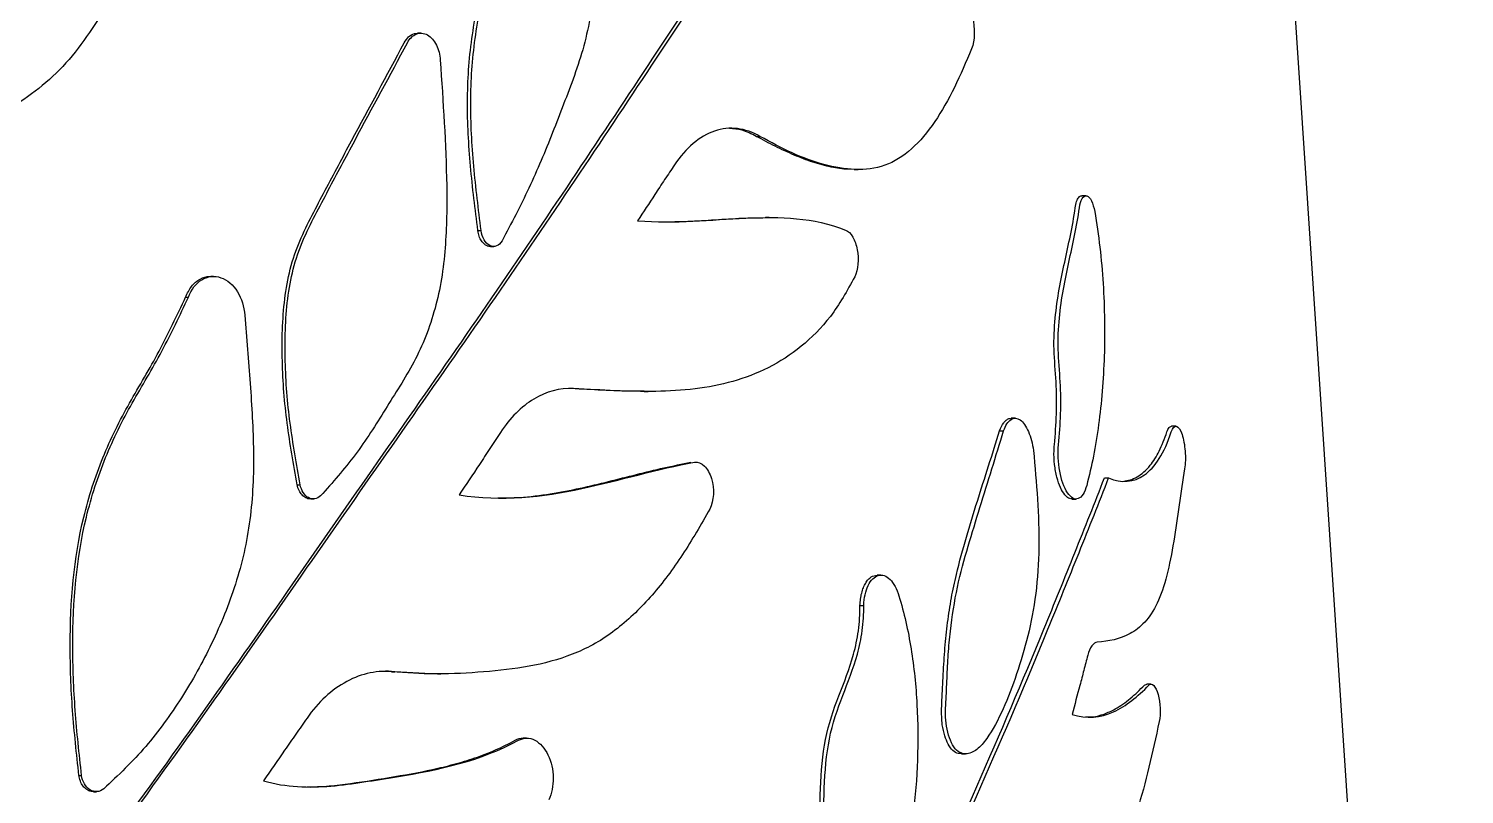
# Model space of a CAD drawing. Header units: millimetres. Extents: x 10 to 459, y 8 to 584.
# Drawn here: x 107.46 to 123.25, y 352.82 to 361.23 of the extents above; entities that cross this region are included whole.
import ezdxf

# ---------------------------------------------------------------- set-up
doc = ezdxf.new("R2010")
doc.units = ezdxf.units.MM
doc.layers.add('OUTLINE', color=7, linetype='Continuous', lineweight=25)

msp = doc.modelspace()

# ---------------------------------------------------------------- linework, layer by layer
at = {"layer": 'OUTLINE'}
for p, q in [((123.247, 333.46), (121.191, 364.361)), ((111.775, 361.182), (111.739, 361.182)), ((115.462, 360.048), (115.503, 360.048)), ((116.54, 359.684), (116.584, 359.684)), ((119.087, 359.396), (119.04, 359.396)), ((115.604, 359.155), (115.562, 359.155)), ((112.401, 359.012), (112.437, 359.012)), ((112.539, 358.837), (112.575, 358.837)), ((109.496, 358.509), (109.464, 358.509)), ((109.188, 358.282), (109.219, 358.282)), ((114.231, 357.246), (114.272, 357.246)), ((118.31, 356.951), (118.264, 356.951)), ((118.137, 356.814), (118.182, 356.814)), ((120.075, 356.864), (120.027, 356.864)), ((119.29, 356.295), (119.336, 356.295)), ((110.414, 356.221), (110.447, 356.221)), ((110.564, 356.065), (110.597, 356.065)), ((118.933, 356.064), (118.98, 356.064)), ((116.833, 355.229), (116.79, 355.229)), ((116.602, 354.896), (116.644, 354.896)), ((111.452, 354.167), (111.344, 354.17)), ((111.452, 354.167), (111.487, 354.167)), ((111.958, 354.143), (111.995, 354.143)), ((119.731, 354.019), (119.756, 354.031)), ((119.803, 354.031), (119.756, 354.031)), ((112.937, 353.437), (112.901, 353.437)), ((117.718, 353.265), (117.764, 353.265)), ((108.015, 353.027), (108.044, 353.027)), ((108.177, 352.848), (108.207, 352.848))]:
    msp.add_line(p, q, dxfattribs=at)
for points, knots in [([(86.588, 346.333), (86.815, 346.641), (87.044, 346.948), (87.513, 347.55), (87.751, 347.848), (88.478, 348.729), (88.979, 349.303), (90.004, 350.426), (90.529, 350.976), (91.599, 352.057), (92.143, 352.589), (93.788, 354.158), (94.901, 355.172), (97.1, 357.199), (98.181, 358.221), (100.315, 360.233), (101.375, 361.219), (102.951, 362.666), (103.474, 363.143), (104.508, 364.084), (105.02, 364.548), (106.535, 365.92), (107.52, 366.808), (109.432, 368.532), (110.36, 369.367), (111.255, 370.173)], [0, 0, 0, 0, 0.03125, 0.03125, 0.0625, 0.0625, 0.125, 0.125, 0.1875, 0.1875, 0.25, 0.25, 0.375, 0.375, 0.5, 0.5, 0.625, 0.625, 0.6875, 0.6875, 0.75, 0.75, 0.875, 0.875, 1, 1, 1, 1]), ([(89.085, 349.413), (89.094, 349.423), (89.397, 349.774), (90.02, 350.439), (90.949, 351.411), (91.898, 352.354), (92.856, 353.277), (93.819, 354.182), (94.788, 355.078), (95.756, 355.97), (96.718, 356.861), (97.671, 357.752), (98.611, 358.641), (99.545, 359.523), (100.476, 360.398), (101.405, 361.262), (102.332, 362.117), (103.297, 363.002), (104.298, 363.915), (105.332, 364.854), (106.35, 365.777), (107.291, 366.627), (108.154, 367.407), (108.943, 368.119), (109.718, 368.818), (110.478, 369.503), (110.971, 369.947), (111.217, 370.169)], [0, 0, 0, 0, 0.001288, 0.042666, 0.084054, 0.125434, 0.166394, 0.207362, 0.248324, 0.289476, 0.330635, 0.371787, 0.412744, 0.453707, 0.494663, 0.535845, 0.577034, 0.618215, 0.665487, 0.712783, 0.760077, 0.807346, 0.845862, 0.884403, 0.922951, 0.961488, 1, 1, 1, 1]), ([(103.358, 345.09), (103.534, 345.332), (103.709, 345.574), (104.05, 346.064), (104.217, 346.312), (104.714, 347.055), (105.037, 347.555), (105.684, 348.547), (106.008, 349.039), (106.669, 350.002), (107.007, 350.472), (107.685, 351.399), (108.026, 351.856), (108.697, 352.768), (109.027, 353.225), (109.998, 354.595), (110.625, 355.505), (111.865, 357.277), (112.471, 358.144), (113.635, 359.86), (114.193, 360.707), (115.008, 361.929), (115.275, 362.328), (115.795, 363.114), (116.048, 363.502), (116.542, 364.263), (116.784, 364.631), (117.154, 365.119), (117.278, 365.271), (117.528, 365.537), (117.657, 365.645), (117.783, 365.75)], [0, 0, 0, 0, 0.03125, 0.03125, 0.0625, 0.0625, 0.125, 0.125, 0.1875, 0.1875, 0.25, 0.25, 0.3125, 0.3125, 0.375, 0.375, 0.5, 0.5, 0.625, 0.625, 0.75, 0.75, 0.8125, 0.8125, 0.875, 0.875, 0.9375, 0.9375, 0.96875, 0.96875, 1, 1, 1, 1]), ([(103.379, 345.09), (103.555, 345.332), (103.731, 345.574), (104.072, 346.064), (104.24, 346.312), (104.737, 347.056), (105.061, 347.555), (105.709, 348.548), (106.034, 349.04), (106.696, 350.003), (107.035, 350.473), (107.714, 351.4), (108.055, 351.857), (108.728, 352.77), (109.058, 353.226), (110.031, 354.597), (110.659, 355.507), (111.901, 357.279), (112.508, 358.145), (113.674, 359.862), (114.233, 360.708), (115.049, 361.93), (115.316, 362.329), (115.837, 363.115), (116.091, 363.503), (116.585, 364.264), (116.827, 364.632), (117.198, 365.119), (117.322, 365.271), (117.573, 365.537), (117.702, 365.645), (117.828, 365.75)], [0, 0, 0, 0, 0.03125, 0.03125, 0.0625, 0.0625, 0.125, 0.125, 0.1875, 0.1875, 0.25, 0.25, 0.3125, 0.3125, 0.375, 0.375, 0.5, 0.5, 0.625, 0.625, 0.75, 0.75, 0.8125, 0.8125, 0.875, 0.875, 0.9375, 0.9375, 0.96875, 0.96875, 1, 1, 1, 1]), ([(112.401, 359.012), (112.372, 359.248), (112.342, 359.484), (112.299, 359.957), (112.286, 360.194), (112.288, 360.662), (112.304, 360.893), (112.367, 361.349), (112.411, 361.574), (112.5, 362.021), (112.547, 362.244), (112.635, 362.691), (112.679, 362.915), (112.771, 363.359), (112.819, 363.58), (112.928, 364.013), (112.987, 364.226), (113.046, 364.44)], [0, 0, 0, 0, 0.125, 0.125, 0.25, 0.25, 0.375, 0.375, 0.5, 0.5, 0.625, 0.625, 0.75, 0.75, 0.875, 0.875, 1, 1, 1, 1]), ([(112.437, 359.012), (112.408, 359.248), (112.378, 359.484), (112.335, 359.957), (112.322, 360.195), (112.324, 360.662), (112.34, 360.893), (112.403, 361.349), (112.447, 361.575), (112.537, 362.022), (112.583, 362.244), (112.672, 362.691), (112.716, 362.915), (112.807, 363.36), (112.856, 363.58), (112.965, 364.013), (113.024, 364.227), (113.084, 364.44)], [0, 0, 0, 0, 0.125, 0.125, 0.25, 0.25, 0.375, 0.375, 0.5, 0.5, 0.625, 0.625, 0.75, 0.75, 0.875, 0.875, 1, 1, 1, 1]), ([(113.432, 364.328), (113.466, 364.082), (113.5, 363.837), (113.571, 363.347), (113.607, 363.101), (113.662, 362.609), (113.681, 362.363), (113.691, 361.871), (113.678, 361.622), (113.621, 361.269), (113.596, 361.153), (113.535, 360.93), (113.5, 360.822), (113.424, 360.61), (113.384, 360.506), (113.304, 360.297), (113.264, 360.193), (113.141, 359.882), (113.055, 359.678), (112.869, 359.282), (112.769, 359.091), (112.667, 358.9)], [0, 0, 0, 0, 0.125, 0.125, 0.25, 0.25, 0.375, 0.375, 0.5, 0.5, 0.5625, 0.5625, 0.625, 0.625, 0.6875, 0.6875, 0.75, 0.75, 0.875, 0.875, 1, 1, 1, 1]), ([(117.691, 361.525), (117.719, 361.535), (117.75, 361.523), (117.803, 361.46), (117.825, 361.411), (117.869, 361.239), (117.865, 361.099), (117.83, 361.01)], [0, 0, 0, 0, 0.25, 0.25, 0.5, 0.5, 1, 1, 1, 1]), ([(108.249, 361.365), (108.17, 361.246), (108.091, 361.127), (107.92, 360.904), (107.828, 360.801), (107.528, 360.523), (107.3, 360.37), (106.827, 360.121), (106.579, 360.026), (106.065, 359.873), (105.799, 359.814), (104.998, 359.684), (104.451, 359.66), (103.609, 359.711), (103.325, 359.741), (102.756, 359.826), (102.472, 359.886), (102.186, 359.947)], [0, 0, 0, 0, 0.0625, 0.0625, 0.125, 0.125, 0.25, 0.25, 0.375, 0.375, 0.5, 0.5, 0.75, 0.75, 0.875, 0.875, 1, 1, 1, 1]), ([(111.592, 361.077), (111.607, 361.1), (111.637, 361.145), (111.692, 361.179), (111.728, 361.178), (111.74, 361.178)], [0, 0, 0, 0, 0.393436, 0.787687, 1, 1, 1, 1]), ([(111.627, 361.077), (111.651, 361.122), (111.685, 361.156), (111.764, 361.187), (111.808, 361.184), (111.886, 361.14), (111.921, 361.1), (111.97, 361.002), (111.984, 360.944), (111.988, 360.885)], [0, 0, 0, 0, 0.25, 0.25, 0.5, 0.5, 0.75, 0.75, 1, 1, 1, 1]), ([(110.414, 356.221), (110.374, 356.446), (110.335, 356.671), (110.275, 357.123), (110.257, 357.35), (110.246, 357.806), (110.251, 358.038), (110.292, 358.373), (110.311, 358.483), (110.366, 358.697), (110.403, 358.8), (110.527, 359.094), (110.627, 359.273), (110.82, 359.638), (110.916, 359.82), (111.207, 360.361), (111.401, 360.719), (111.592, 361.077)], [0, 0, 0, 0, 0.125, 0.125, 0.25, 0.25, 0.375, 0.375, 0.4375, 0.4375, 0.5, 0.5, 0.625, 0.625, 0.75, 0.75, 1, 1, 1, 1]), ([(110.447, 356.221), (110.407, 356.446), (110.367, 356.671), (110.308, 357.123), (110.289, 357.35), (110.279, 357.807), (110.284, 358.039), (110.324, 358.374), (110.344, 358.484), (110.399, 358.697), (110.436, 358.801), (110.56, 359.094), (110.661, 359.274), (110.853, 359.639), (110.95, 359.82), (111.241, 360.361), (111.436, 360.719), (111.627, 361.077)], [0, 0, 0, 0, 0.125, 0.125, 0.25, 0.25, 0.375, 0.375, 0.4375, 0.4375, 0.5, 0.5, 0.625, 0.625, 0.75, 0.75, 1, 1, 1, 1]), ([(117.83, 361.01), (117.769, 360.866), (117.707, 360.722), (117.574, 360.45), (117.503, 360.324), (117.346, 360.095), (117.261, 359.993), (117.078, 359.828), (116.981, 359.767), (116.665, 359.657), (116.438, 359.677), (116.091, 359.77), (115.974, 359.812), (115.74, 359.919), (115.622, 359.983), (115.503, 360.048)], [0, 0, 0, 0, 0.125, 0.125, 0.25, 0.25, 0.375, 0.375, 0.5, 0.5, 0.75, 0.75, 0.875, 0.875, 1, 1, 1, 1]), ([(111.988, 360.885), (112.018, 360.426), (112.051, 359.966), (112.062, 359.279), (112.059, 359.05), (112.032, 358.709), (112.019, 358.594), (111.982, 358.372), (111.959, 358.264), (111.901, 358.054), (111.868, 357.952), (111.79, 357.756), (111.745, 357.66), (111.6, 357.387), (111.491, 357.221), (111.277, 356.878), (111.17, 356.707), (110.932, 356.391), (110.803, 356.245), (110.672, 356.099)], [0, 0, 0, 0, 0.25, 0.25, 0.375, 0.375, 0.4375, 0.4375, 0.5, 0.5, 0.5625, 0.5625, 0.625, 0.625, 0.75, 0.75, 0.875, 0.875, 1, 1, 1, 1]), ([(115.503, 360.048), (115.422, 360.094), (115.339, 360.123), (115.171, 360.143), (115.086, 360.134), (114.923, 360.079), (114.842, 360.032), (114.694, 359.907), (114.626, 359.828), (114.563, 359.735)], [0, 0, 0, 0, 0.25, 0.25, 0.5, 0.5, 0.75, 0.75, 1, 1, 1, 1]), ([(115.462, 360.048), (115.41, 360.074), (115.314, 360.123), (115.214, 360.13), (115.167, 360.134)], [0, 0, 0, 0, 0.534114, 1, 1, 1, 1]), ([(116.505, 359.687), (116.493, 359.687), (116.422, 359.685), (116.281, 359.709), (116.084, 359.76), (115.878, 359.84), (115.671, 359.936), (115.532, 360.01), (115.462, 360.048)], [0, 0, 0, 0, 0.0370673, 0.2153085, 0.4111264, 0.6073046, 0.8037792, 1, 1, 1, 1]), ([(114.563, 359.735), (114.527, 359.681), (114.491, 359.627), (114.455, 359.573), (114.419, 359.518), (114.383, 359.464), (114.347, 359.409), (114.284, 359.313), (114.221, 359.217), (114.158, 359.12)], [0, 0, 0, 0, 0.0002479943, 0.0002479943, 0.0002479943, 0.0004959884, 0.0004959884, 0.0004959884, 0.0009304712, 0.0009304712, 0.0009304712, 0.0009304712]), ([(118.969, 359.264), (118.973, 359.288), (118.982, 359.336), (119.007, 359.38), (119.028, 359.399), (119.04, 359.395), (119.041, 359.394)], [0, 0, 0, 0, 0.326738, 0.654228, 0.961684, 1, 1, 1, 1]), ([(119.015, 359.264), (119.021, 359.306), (119.031, 359.341), (119.06, 359.388), (119.078, 359.399), (119.114, 359.39), (119.132, 359.37), (119.163, 359.308), (119.175, 359.267), (119.183, 359.222)], [0, 0, 0, 0, 0.25, 0.25, 0.5, 0.5, 0.75, 0.75, 1, 1, 1, 1]), ([(118.74, 356.661), (118.75, 356.772), (118.759, 356.884), (118.766, 357.115), (118.765, 357.233), (118.751, 357.469), (118.74, 357.588), (118.733, 357.824), (118.739, 357.94), (118.77, 358.271), (118.811, 358.472), (118.895, 358.862), (118.94, 359.051), (118.969, 359.264)], [0, 0, 0, 0, 0.125, 0.125, 0.25, 0.25, 0.375, 0.375, 0.5, 0.5, 0.75, 0.75, 1, 1, 1, 1]), ([(118.785, 356.661), (118.796, 356.772), (118.804, 356.884), (118.812, 357.115), (118.811, 357.233), (118.797, 357.47), (118.786, 357.588), (118.779, 357.824), (118.784, 357.94), (118.816, 358.272), (118.857, 358.472), (118.941, 358.862), (118.986, 359.051), (119.015, 359.264)], [0, 0, 0, 0, 0.125, 0.125, 0.25, 0.25, 0.375, 0.375, 0.5, 0.5, 0.75, 0.75, 1, 1, 1, 1]), ([(114.158, 359.12), (114.571, 359.087), (114.966, 359.132), (115.727, 359.167), (116.092, 359.158), (116.444, 359.019)], [0, 0, 0, 0, 0.5, 0.5, 1, 1, 1, 1]), ([(114.457, 359.109), (114.553, 359.111), (114.753, 359.115), (115.047, 359.134), (115.32, 359.152), (115.49, 359.154), (115.563, 359.155)], [0, 0, 0, 0, 0.252218, 0.523274, 0.794392, 1, 1, 1, 1]), ([(119.183, 359.222), (119.228, 358.963), (119.258, 358.699), (119.284, 358.296), (119.289, 358.161), (119.293, 357.895), (119.292, 357.763), (119.279, 357.374), (119.258, 357.119), (119.194, 356.644), (119.151, 356.421), (119.095, 356.213)], [0, 0, 0, 0, 0.25, 0.25, 0.375, 0.375, 0.5, 0.5, 0.75, 0.75, 1, 1, 1, 1]), ([(112.539, 358.839), (112.531, 358.839), (112.51, 358.838), (112.475, 358.859), (112.44, 358.897), (112.413, 358.95), (112.405, 358.992), (112.401, 359.012)], [0, 0, 0, 0, 0.11942, 0.331077, 0.547091, 0.772733, 1, 1, 1, 1]), ([(112.667, 358.9), (112.652, 358.873), (112.631, 358.853), (112.583, 358.834), (112.557, 358.835), (112.508, 358.86), (112.486, 358.883), (112.453, 358.941), (112.442, 358.976), (112.437, 359.012)], [0, 0, 0, 0, 0.25, 0.25, 0.5, 0.5, 0.75, 0.75, 1, 1, 1, 1]), ([(116.444, 359.019), (116.473, 359.007), (116.501, 358.98), (116.545, 358.903), (116.562, 358.854), (116.592, 358.699), (116.582, 358.582), (116.545, 358.505)], [0, 0, 0, 0, 0.25, 0.25, 0.5, 0.5, 1, 1, 1, 1]), ([(109.188, 358.282), (109.208, 358.324), (109.237, 358.386), (109.296, 358.447), (109.361, 358.49), (109.42, 358.515), (109.46, 358.508), (109.464, 358.507)], [0, 0, 0, 0, 0.327199, 0.491795, 0.656331, 0.966324, 1, 1, 1, 1]), ([(109.219, 358.282), (109.25, 358.365), (109.301, 358.432), (109.43, 358.511), (109.505, 358.52), (109.647, 358.471), (109.711, 358.416), (109.804, 358.267), (109.831, 358.176), (109.838, 358.083)], [0, 0, 0, 0, 0.25, 0.25, 0.5, 0.5, 0.75, 0.75, 1, 1, 1, 1]), ([(116.545, 358.505), (116.461, 358.352), (116.375, 358.199), (116.179, 357.942), (116.071, 357.836), (115.841, 357.648), (115.719, 357.57), (115.467, 357.443), (115.337, 357.394), (114.935, 357.28), (114.649, 357.251), (114.064, 357.242), (113.762, 357.26), (113.453, 357.278)], [0, 0, 0, 0, 0.125, 0.125, 0.25, 0.25, 0.375, 0.375, 0.5, 0.5, 0.75, 0.75, 1, 1, 1, 1]), ([(108.015, 353.027), (107.989, 353.265), (107.963, 353.503), (107.928, 353.981), (107.919, 354.22), (107.919, 354.935), (107.958, 355.413), (108.123, 356.09), (108.194, 356.309), (108.364, 356.727), (108.464, 356.927), (108.679, 357.309), (108.793, 357.494), (108.999, 357.882), (109.094, 358.082), (109.188, 358.282)], [0, 0, 0, 0, 0.125, 0.125, 0.25, 0.25, 0.5, 0.5, 0.625, 0.625, 0.75, 0.75, 0.875, 0.875, 1, 1, 1, 1]), ([(108.044, 353.027), (108.018, 353.265), (107.992, 353.503), (107.957, 353.981), (107.948, 354.22), (107.948, 354.936), (107.987, 355.414), (108.152, 356.09), (108.223, 356.31), (108.394, 356.728), (108.494, 356.927), (108.709, 357.309), (108.823, 357.494), (109.03, 357.882), (109.125, 358.082), (109.219, 358.282)], [0, 0, 0, 0, 0.125, 0.125, 0.25, 0.25, 0.5, 0.5, 0.625, 0.625, 0.75, 0.75, 0.875, 0.875, 1, 1, 1, 1]), ([(109.838, 358.083), (109.859, 357.833), (109.879, 357.583), (109.916, 357.083), (109.931, 356.833), (109.937, 356.334), (109.927, 356.083), (109.862, 355.59), (109.808, 355.355), (109.664, 354.905), (109.575, 354.687), (109.374, 354.268), (109.263, 354.07), (109.021, 353.693), (108.892, 353.513), (108.607, 353.179), (108.448, 353.029), (108.288, 352.88)], [0, 0, 0, 0, 0.125, 0.125, 0.25, 0.25, 0.375, 0.375, 0.5, 0.5, 0.625, 0.625, 0.75, 0.75, 0.875, 0.875, 1, 1, 1, 1]), ([(113.453, 357.278), (113.303, 357.286), (113.153, 357.245), (112.88, 357.08), (112.754, 356.954), (112.65, 356.796)], [0, 0, 0, 0, 0.5, 0.5, 1, 1, 1, 1]), ([(114.231, 357.248), (114.191, 357.248), (114.039, 357.246), (113.773, 357.258), (113.543, 357.271), (113.43, 357.277)], [0, 0, 0, 0, 0.153765, 0.585834, 1, 1, 1, 1]), ([(118.137, 356.814), (118.151, 356.846), (118.172, 356.895), (118.21, 356.931), (118.237, 356.95), (118.257, 356.947), (118.265, 356.945)], [0, 0, 0, 0, 0.415569, 0.624596, 0.833581, 1, 1, 1, 1]), ([(118.182, 356.814), (118.202, 356.872), (118.23, 356.914), (118.294, 356.957), (118.33, 356.956), (118.398, 356.909), (118.429, 356.863), (118.48, 356.745), (118.499, 356.673), (118.51, 356.597)], [0, 0, 0, 0, 0.25, 0.25, 0.5, 0.5, 0.75, 0.75, 1, 1, 1, 1]), ([(120.025, 356.802), (120.04, 356.845), (120.06, 356.868), (120.103, 356.858), (120.126, 356.824), (120.16, 356.724), (120.172, 356.656), (120.183, 356.521), (120.181, 356.453), (120.172, 356.397)], [0, 0, 0, 0, 0.25, 0.25, 0.5, 0.5, 0.75, 0.75, 1, 1, 1, 1]), ([(112.65, 356.796), (112.612, 356.738), (112.573, 356.679), (112.534, 356.62), (112.495, 356.561), (112.457, 356.502), (112.418, 356.443), (112.344, 356.332), (112.27, 356.22), (112.195, 356.109)], [0, 0, 0, 0, 0.0002519821, 0.0002519821, 0.0002519821, 0.0005039641, 0.0005039641, 0.0005039641, 0.000979781, 0.000979781, 0.000979781, 0.000979781]), ([(117.718, 353.267), (117.707, 353.267), (117.675, 353.267), (117.623, 353.295), (117.571, 353.365), (117.531, 353.465), (117.507, 353.571), (117.5, 353.674), (117.5, 353.798), (117.508, 353.953), (117.52, 354.174), (117.534, 354.429), (117.564, 354.708), (117.605, 354.979), (117.674, 355.295), (117.772, 355.647), (117.892, 356.043), (118.017, 356.428), (118.097, 356.685), (118.137, 356.814)], [0, 0, 0, 0, 0.016639, 0.044502, 0.072582, 0.098095, 0.128539, 0.149353, 0.170238, 0.215437, 0.260661, 0.329248, 0.398099, 0.466855, 0.535316, 0.651328, 0.767473, 0.883772, 1, 1, 1, 1]), ([(118.51, 356.597), (118.526, 356.419), (118.543, 356.241), (118.565, 355.885), (118.571, 355.708), (118.566, 355.361), (118.555, 355.19), (118.514, 354.86), (118.484, 354.707), (118.412, 354.416), (118.369, 354.277), (118.279, 354.007), (118.23, 353.878), (118.122, 353.638), (118.063, 353.526), (117.963, 353.386), (117.927, 353.344), (117.849, 353.284), (117.807, 353.265), (117.72, 353.265), (117.672, 353.285), (117.597, 353.396), (117.568, 353.479), (117.54, 353.655), (117.542, 353.745), (117.552, 353.92), (117.556, 354.007), (117.563, 354.183), (117.567, 354.271), (117.579, 354.443), (117.587, 354.528), (117.616, 354.778), (117.641, 354.94), (117.707, 355.252), (117.749, 355.401), (117.834, 355.689), (117.878, 355.831), (118.009, 356.255), (118.097, 356.535), (118.182, 356.814)], [0, 0, 0, 0, 0.0625, 0.0625, 0.125, 0.125, 0.1875, 0.1875, 0.25, 0.25, 0.3125, 0.3125, 0.375, 0.375, 0.4375, 0.4375, 0.46875, 0.46875, 0.5, 0.5, 0.53125, 0.53125, 0.5625, 0.5625, 0.59375, 0.59375, 0.625, 0.625, 0.65625, 0.65625, 0.6875, 0.6875, 0.75, 0.75, 0.8125, 0.8125, 0.875, 0.875, 1, 1, 1, 1]), ([(119.336, 356.295), (119.477, 356.235), (119.612, 356.246), (119.788, 356.37), (119.844, 356.43), (119.943, 356.588), (119.987, 356.685), (120.025, 356.802)], [0, 0, 0, 0, 0.5, 0.5, 0.75, 0.75, 1, 1, 1, 1]), ([(119.502, 356.261), (119.526, 356.264), (119.576, 356.271), (119.65, 356.305), (119.725, 356.358), (119.79, 356.426), (119.846, 356.505), (119.894, 356.59), (119.938, 356.688), (119.965, 356.764), (119.978, 356.802)], [0, 0, 0, 0, 0.1213407, 0.2606474, 0.4041688, 0.5476738, 0.6593036, 0.7709328, 0.885467, 1, 1, 1, 1]), ([(119.978, 356.802), (119.985, 356.82), (119.999, 356.855), (120.018, 356.861), (120.028, 356.863)], [0, 0, 0, 0, 0.503139, 1, 1, 1, 1]), ([(118.933, 356.07), (118.925, 356.068), (118.9, 356.064), (118.854, 356.105), (118.805, 356.185), (118.764, 356.302), (118.739, 356.444), (118.733, 356.569), (118.738, 356.639), (118.74, 356.661)], [0, 0, 0, 0, 0.070593, 0.228417, 0.388702, 0.555877, 0.732712, 0.91646, 1, 1, 1, 1]), ([(119.095, 356.213), (119.074, 356.136), (119.041, 356.083), (118.964, 356.053), (118.92, 356.078), (118.846, 356.189), (118.816, 356.275), (118.781, 356.464), (118.776, 356.568), (118.785, 356.661)], [0, 0, 0, 0, 0.25, 0.25, 0.5, 0.5, 0.75, 0.75, 1, 1, 1, 1]), ([(112.195, 356.109), (112.663, 356.034), (113.114, 356.088), (113.973, 356.27), (114.381, 356.397), (114.783, 356.467)], [0, 0, 0, 0, 0.5, 0.5, 1, 1, 1, 1]), ([(112.619, 356.077), (112.7, 356.077), (112.896, 356.078), (113.199, 356.119), (113.525, 356.18), (113.84, 356.256), (114.146, 356.334), (114.447, 356.409), (114.645, 356.448), (114.744, 356.467)], [0, 0, 0, 0, 0.106284, 0.258128, 0.410374, 0.557718, 0.70507, 0.852546, 1, 1, 1, 1]), ([(114.783, 356.467), (114.821, 356.473), (114.859, 356.458), (114.925, 356.394), (114.952, 356.346), (115.004, 356.178), (114.997, 356.042), (114.95, 355.954)], [0, 0, 0, 0, 0.25, 0.25, 0.5, 0.5, 1, 1, 1, 1]), ([(120.172, 356.397), (120.13, 356.138), (120.096, 355.861), (120.03, 355.469), (120.005, 355.342), (119.946, 355.11), (119.912, 355.007), (119.83, 354.835), (119.783, 354.766), (119.682, 354.657), (119.628, 354.616), (119.459, 354.523), (119.338, 354.5), (119.211, 354.491)], [0, 0, 0, 0, 0.25, 0.25, 0.375, 0.375, 0.5, 0.5, 0.625, 0.625, 0.75, 0.75, 1, 1, 1, 1]), ([(111.996, 342.106), (112.104, 342.247), (112.211, 342.389), (112.418, 342.678), (112.518, 342.826), (112.809, 343.277), (112.993, 343.587), (113.524, 344.532), (113.852, 345.181), (114.345, 346.134), (114.51, 346.447), (114.843, 347.061), (115.011, 347.362), (115.515, 348.254), (115.848, 348.833), (116.485, 349.989), (116.788, 350.569), (117.359, 351.739), (117.63, 352.325), (118.145, 353.489), (118.39, 354.066), (118.74, 354.916), (118.854, 355.197), (119.076, 355.752), (119.185, 356.024), (119.29, 356.295)], [0, 0, 0, 0, 0.03125, 0.03125, 0.0625, 0.0625, 0.125, 0.125, 0.25, 0.25, 0.3125, 0.3125, 0.375, 0.375, 0.5, 0.5, 0.625, 0.625, 0.75, 0.75, 0.875, 0.875, 0.9375, 0.9375, 1, 1, 1, 1]), ([(112.03, 342.106), (112.138, 342.247), (112.246, 342.389), (112.453, 342.678), (112.553, 342.826), (112.845, 343.277), (113.029, 343.587), (113.561, 344.532), (113.889, 345.181), (114.383, 346.134), (114.548, 346.448), (114.882, 347.061), (115.051, 347.362), (115.555, 348.255), (115.889, 348.833), (116.527, 349.989), (116.83, 350.569), (117.402, 351.739), (117.674, 352.325), (118.19, 353.489), (118.435, 354.066), (118.785, 354.916), (118.899, 355.197), (119.122, 355.752), (119.231, 356.024), (119.336, 356.295)], [0, 0, 0, 0, 0.03125, 0.03125, 0.0625, 0.0625, 0.125, 0.125, 0.25, 0.25, 0.3125, 0.3125, 0.375, 0.375, 0.5, 0.5, 0.625, 0.625, 0.75, 0.75, 0.875, 0.875, 0.9375, 0.9375, 1, 1, 1, 1]), ([(110.564, 356.066), (110.56, 356.066), (110.542, 356.062), (110.507, 356.076), (110.466, 356.107), (110.432, 356.157), (110.42, 356.199), (110.414, 356.221)], [0, 0, 0, 0, 0.052172, 0.27992, 0.507132, 0.741274, 1, 1, 1, 1]), ([(110.672, 356.099), (110.635, 356.062), (110.583, 356.054), (110.494, 356.104), (110.46, 356.159), (110.447, 356.221)], [0, 0, 0, 0, 0.5, 0.5, 1, 1, 1, 1]), ([(114.95, 355.954), (114.854, 355.783), (114.756, 355.612), (114.547, 355.295), (114.436, 355.146), (114.198, 354.873), (114.072, 354.749), (113.866, 354.588), (113.794, 354.538), (113.647, 354.452), (113.572, 354.414), (113.192, 354.252), (112.866, 354.2), (112.359, 354.156), (112.188, 354.144), (111.84, 354.142), (111.664, 354.155), (111.487, 354.167)], [0, 0, 0, 0, 0.125, 0.125, 0.25, 0.25, 0.375, 0.375, 0.4375, 0.4375, 0.5, 0.5, 0.75, 0.75, 0.875, 0.875, 1, 1, 1, 1]), ([(116.602, 354.896), (116.604, 354.92), (116.607, 354.966), (116.62, 355.032), (116.64, 355.091), (116.664, 355.142), (116.693, 355.182), (116.734, 355.219), (116.768, 355.225), (116.79, 355.228)], [0, 0, 0, 0, 0.130887, 0.261676, 0.392921, 0.524193, 0.650121, 0.776005, 1, 1, 1, 1]), ([(116.644, 354.896), (116.648, 354.978), (116.665, 355.054), (116.721, 355.172), (116.76, 355.213), (116.846, 355.237), (116.893, 355.221), (116.973, 355.14), (117.007, 355.075), (117.031, 355)], [0, 0, 0, 0, 0.25, 0.25, 0.5, 0.5, 0.75, 0.75, 1, 1, 1, 1]), ([(117.031, 355), (117.088, 354.813), (117.132, 354.618), (117.197, 354.218), (117.218, 354.01), (117.24, 353.601), (117.241, 353.398), (117.227, 352.994), (117.211, 352.794), (117.163, 352.407), (117.132, 352.22), (117.056, 351.856), (117.01, 351.678), (116.853, 351.169), (116.723, 350.861), (116.569, 350.582)], [0, 0, 0, 0, 0.125, 0.125, 0.25, 0.25, 0.375, 0.375, 0.5, 0.5, 0.625, 0.625, 0.75, 0.75, 1, 1, 1, 1]), ([(116.316, 350.655), (116.259, 350.827), (116.22, 351.011), (116.174, 351.39), (116.165, 351.578), (116.157, 351.952), (116.159, 352.138), (116.161, 352.511), (116.161, 352.698), (116.176, 353.069), (116.191, 353.253), (116.257, 353.595), (116.312, 353.751), (116.427, 354.05), (116.487, 354.196), (116.554, 354.441), (116.573, 354.528), (116.597, 354.707), (116.603, 354.8), (116.602, 354.896)], [0, 0, 0, 0, 0.125, 0.125, 0.25, 0.25, 0.375, 0.375, 0.5, 0.5, 0.625, 0.625, 0.75, 0.75, 0.875, 0.875, 0.9375, 0.9375, 1, 1, 1, 1]), ([(116.357, 350.655), (116.3, 350.827), (116.262, 351.012), (116.215, 351.391), (116.206, 351.579), (116.198, 351.954), (116.2, 352.14), (116.202, 352.514), (116.202, 352.701), (116.218, 353.073), (116.233, 353.256), (116.3, 353.599), (116.355, 353.755), (116.47, 354.053), (116.529, 354.199), (116.596, 354.442), (116.615, 354.528), (116.639, 354.708), (116.645, 354.801), (116.644, 354.896)], [0, 0, 0, 0, 0.125, 0.125, 0.25, 0.25, 0.375, 0.375, 0.5, 0.5, 0.625, 0.625, 0.75, 0.75, 0.875, 0.875, 0.9375, 0.9375, 1, 1, 1, 1]), ([(119.106, 354.347), (119.092, 354.292), (119.078, 354.237), (119.063, 354.182), (119.049, 354.127), (119.035, 354.072), (119.02, 354.017), (118.992, 353.91), (118.963, 353.804), (118.935, 353.698)], [0, 0, 0, 0, 0.0002110558, 0.0002110558, 0.0002110558, 0.0004221116, 0.0004221116, 0.0004221116, 0.0008287206, 0.0008287206, 0.0008287206, 0.0008287206]), ([(111.487, 354.167), (111.306, 354.186), (111.125, 354.148), (110.878, 354.016), (110.798, 353.959), (110.651, 353.824), (110.584, 353.746), (110.523, 353.658)], [0, 0, 0, 0, 0.5, 0.5, 0.75, 0.75, 1, 1, 1, 1]), ([(111.958, 354.144), (111.949, 354.144), (111.861, 354.142), (111.693, 354.151), (111.533, 354.162), (111.452, 354.167)], [0, 0, 0, 0, 0.055062, 0.527489, 1, 1, 1, 1]), ([(119.778, 354.019), (119.794, 354.036), (119.814, 354.035), (119.851, 353.997), (119.868, 353.962), (119.905, 353.826), (119.91, 353.703), (119.892, 353.62)], [0, 0, 0, 0, 0.25, 0.25, 0.5, 0.5, 1, 1, 1, 1]), ([(118.935, 353.698), (119.095, 353.645), (119.248, 353.662), (119.529, 353.788), (119.658, 353.895), (119.778, 354.019)], [0, 0, 0, 0, 0.5, 0.5, 1, 1, 1, 1]), ([(119.081, 353.67), (119.107, 353.67), (119.178, 353.669), (119.287, 353.699), (119.427, 353.763), (119.577, 353.868), (119.679, 353.968), (119.731, 354.019)], [0, 0, 0, 0, 0.1073067, 0.2881628, 0.4701483, 0.7344084, 1, 1, 1, 1]), ([(110.523, 353.658), (110.482, 353.6), (110.441, 353.541), (110.4, 353.482), (110.359, 353.423), (110.318, 353.364), (110.277, 353.306), (110.2, 353.194), (110.122, 353.082), (110.043, 352.969)], [0, 0, 0, 0, 0.0002459496, 0.0002459496, 0.0002459496, 0.0004918991, 0.0004918991, 0.0004918991, 0.0009590637, 0.0009590637, 0.0009590637, 0.0009590637]), ([(119.892, 353.62), (119.856, 353.451), (119.819, 353.283), (119.74, 352.955), (119.698, 352.795), (119.601, 352.498), (119.546, 352.362), (119.415, 352.132), (119.341, 352.047), (119.18, 351.934), (119.092, 351.901), (118.912, 351.85), (118.82, 351.833), (118.631, 351.802), (118.535, 351.789), (118.336, 351.783), (118.234, 351.788), (118.13, 351.793)], [0, 0, 0, 0, 0.125, 0.125, 0.25, 0.25, 0.375, 0.375, 0.5, 0.5, 0.625, 0.625, 0.75, 0.75, 0.875, 0.875, 1, 1, 1, 1]), ([(110.043, 352.969), (110.295, 352.896), (110.543, 352.89), (110.908, 352.921), (111.029, 352.939), (111.269, 352.974), (111.388, 352.993), (111.978, 353.09), (112.434, 353.188), (112.849, 353.414)], [0, 0, 0, 0, 0.25, 0.25, 0.375, 0.375, 0.5, 0.5, 1, 1, 1, 1]), ([(110.521, 352.903), (110.583, 352.903), (110.725, 352.905), (111.029, 352.941), (111.429, 353.004), (111.827, 353.073), (112.139, 353.148), (112.37, 353.218), (112.596, 353.303), (112.741, 353.377), (112.813, 353.414)], [0, 0, 0, 0, 0.076581, 0.172644, 0.37795, 0.583463, 0.687111, 0.790745, 0.895383, 1, 1, 1, 1]), ([(112.813, 353.414), (112.841, 353.429), (112.87, 353.444), (112.9, 353.437), (112.901, 353.436)], [0, 0, 0, 0, 0.974019, 1, 1, 1, 1]), ([(112.849, 353.414), (112.905, 353.444), (112.968, 353.445), (113.085, 353.385), (113.136, 353.327), (113.208, 353.178), (113.228, 353.09), (113.231, 352.914), (113.214, 352.829), (113.18, 352.759)], [0, 0, 0, 0, 0.25, 0.25, 0.5, 0.5, 0.75, 0.75, 1, 1, 1, 1]), ([(108.177, 352.851), (108.172, 352.85), (108.15, 352.847), (108.111, 352.864), (108.068, 352.898), (108.035, 352.95), (108.02, 352.996), (108.016, 353.023), (108.015, 353.027)], [0, 0, 0, 0, 0.070343, 0.28423, 0.497267, 0.718216, 0.951275, 1, 1, 1, 1]), ([(108.288, 352.88), (108.244, 352.843), (108.185, 352.839), (108.087, 352.9), (108.053, 352.962), (108.044, 353.027)], [0, 0, 0, 0, 0.5, 0.5, 1, 1, 1, 1])]:
    msp.add_open_spline(points, degree=3, knots=knots, dxfattribs=at)
msp.add_open_spline([(119.211, 354.491), (119.167, 354.488), (119.129, 354.433), (119.106, 354.347)], degree=3, dxfattribs=at)

doc.saveas('drawing.dxf')
